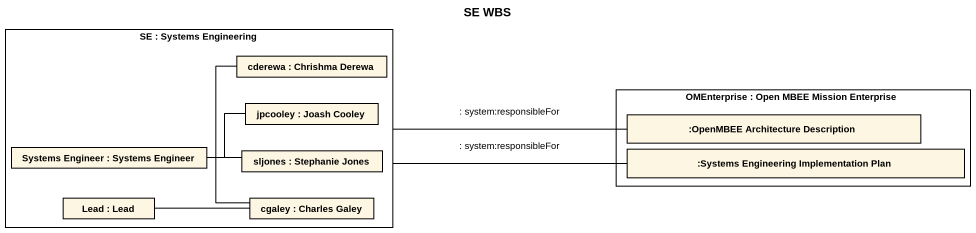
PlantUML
@startuml
title SE WBS
rectangle "SE : Systems Engineering" as SE {
  rectangle "cderewa : Chrishma Derewa" as cderewa
  rectangle "jpcooley : Joash Cooley" as jpcooley
  rectangle "Systems Engineer : Systems Engineer" as Systems_Engineer
  rectangle "sljones : Stephanie Jones" as sljones
  rectangle "Lead : Lead" as Lead
  rectangle "cgaley : Charles Galey" as cgaley
}
rectangle "OMEnterprise : Open MBEE Mission Enterprise" as OMEnterprise {
  rectangle ":OpenMBEE Architecture Description" as OpenMBEE_Architecture
  rectangle ":Systems Engineering Implementation Plan" as Systems_Engineering
}
SE -right- OpenMBEE_Architecture : : system:responsibleFor
SE -right- Systems_Engineering : : system:responsibleFor
Systems_Engineer -right- cderewa
Systems_Engineer -right- jpcooley
Systems_Engineer -right- sljones
Systems_Engineer -right- cgaley
Lead -right- cgaley
@enduml
